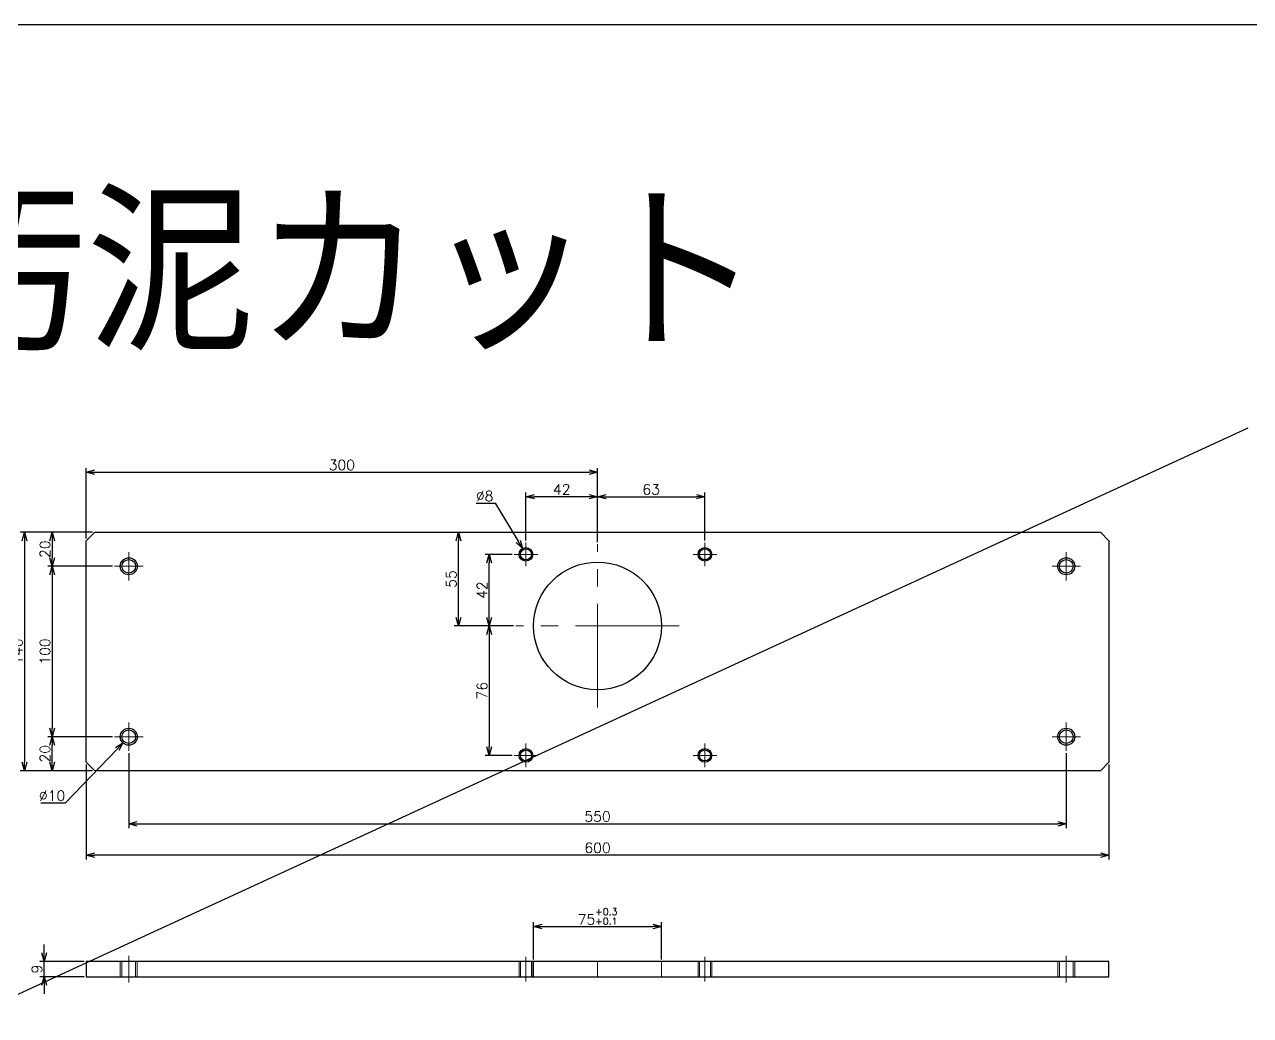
# Model space of a CAD drawing. Header units: millimetres. Extents: x 0 to 49006, y -7876 to 6995.
# Drawn here: x 23785 to 24505, y -1229 to -647 of the extents above; entities that cross this region are included whole.
import ezdxf

# ---------------------------------------------------------------- set-up
doc = ezdxf.new("R2010")
doc.units = ezdxf.units.MM
doc.header["$LTSCALE"] = 3.2
doc.header["$PDMODE"] = 99
doc.header["$PDSIZE"] = 1
doc.linetypes.add('CENTER2', pattern=[28.575, 19.05, -3.175, 3.175, -3.175])
doc.linetypes.add('HIDDEN', pattern=[9.525, 6.35, -3.175])
for name, color, linetype, lineweight in [('04_HIDDEN', 2, 'HIDDEN', 13), ('05_CENTER', 4, 'CENTER2', 13), ('07_TEXT', 3, 'Continuous', 13), ('08_DIM', 3, 'Continuous', 13)]:
    doc.layers.add(name, color=color, linetype=linetype, lineweight=lineweight)
doc.layers.add('10_DRAFT', color=8, linetype='Continuous', lineweight=0, plot=False)
doc.styles.add('KSS_TXT', font='txt.shx', dxfattribs={"bigfont": 'extfont2.shx'})
doc.dimstyles.new('KSS_DIM', dxfattribs={"dimscale": 12, "dimtxt": 3, "dimasz": 2.5, "dimexe": 1.25, "dimexo": 0.625, "dimtad": 1, "dimdsep": 46, "dimtxsty": 'KSS_TXT', "dimblk": 'OPEN30', "dimcen": 0, "dimazin": 2, "dimtfac": 0.75, "dimtmove": 0, "dimatfit": 3, "dimldrblk": 'OPEN30', "dimfxl": 1.25, "dimtolj": 1, "dimarcsym": 0})
doc.dimstyles.new('KSS_DIM$3', dxfattribs={"dimscale": 12, "dimtxt": 3, "dimasz": 2.5, "dimexe": 1.25, "dimexo": 0.625, "dimtad": 1, "dimtih": 1, "dimtoh": 1, "dimdsep": 46, "dimtxsty": 'KSS_TXT', "dimblk": 'OPEN30', "dimcen": 0, "dimazin": 2, "dimtfac": 0.75, "dimtofl": 0, "dimtmove": 0, "dimatfit": 3, "dimldrblk": 'OPEN30', "dimfxl": 1.25, "dimtolj": 1, "dimarcsym": 0})

# ---------------------------------------------------------------- blocks, each defined once
blk = doc.blocks.new('A$C29BA2C56_1_1')
at = {"color": 0}
blk.add_lwpolyline([(-9, -25), (0, -25), (0, 575), (-9, 575)], close=True, dxfattribs=at)
at = {"layer": '04_HIDDEN'}
for p, q in [((-9, 555), (0, 555)), ((-9, 554), (0, 554)), ((-9, 546), (0, 546)), ((-9, 545), (0, 545)), ((-9, 5), (0, 5)), ((-9, 4), (0, 4)), ((-9, -4), (0, -4)), ((-9, -5), (0, -5))]:
    blk.add_line(p, q, dxfattribs=at)
at = {"layer": '04_HIDDEN', "color": 8}
for p, q in [((-9, 342), (0, 342)), ((-9, 341.25), (0, 341.25)), ((-9, 334.75), (0, 334.75)), ((-9, 334), (0, 334)), ((-9, 237), (0, 237)), ((-9, 236.25), (0, 236.25)), ((-9, 229.75), (0, 229.75)), ((-9, 229), (0, 229))]:
    blk.add_line(p, q, dxfattribs=at)
at = {"layer": '04_HIDDEN', "color": 9}
for p, q in [((0, 312.5), (-9, 312.5)), ((0, 237.5), (-9, 237.5))]:
    blk.add_line(p, q, dxfattribs=at)
at = {"layer": '05_CENTER'}
for p, q in [((-12.39, 550), (3.39, 550)), ((-12.39, 0), (3.39, 0))]:
    blk.add_line(p, q, dxfattribs=at)
at = {"layer": '05_CENTER', "color": 8}
for p, q in [((-11.71, 338), (2.71, 338)), ((-11.71, 233), (2.71, 233))]:
    blk.add_line(p, q, dxfattribs=at)
at = {"layer": '10_DRAFT'}
blk.add_line((0, 275), (-9, 275), dxfattribs=at)
blk = doc.blocks.new('M10Tz_1_1')
at = {"color": 0}
for radius in [5, 4]:
    blk.add_circle((0, 0), radius, dxfattribs=at)
at = {"layer": '05_CENTER'}
for p, q in [((0, -8.34), (0, 8.34)), ((8.34, 0), (-8.34, 0))]:
    blk.add_line(p, q, dxfattribs=at)
blk = doc.blocks.new('M8Tz_1_1')
at = {"color": 0}
for radius in [4, 3.25]:
    blk.add_circle((0, 0), radius, dxfattribs=at)
at = {"layer": '05_CENTER'}
for p, q in [((6.92, 0), (-6.92, 0)), ((0, -6.92), (0, 6.92))]:
    blk.add_line(p, q, dxfattribs=at)
blk = doc.blocks.new('A$C76444595_1_1')
at = {"color": 0}
blk.add_lwpolyline([(-125, 575), (5, 575), (10, 570), (10, -20), (5, -25), (-125, -25), (-130, -20), (-130, 570)], close=True, dxfattribs=at)
blk.add_circle((-75, 275), 37.5, dxfattribs=at)
at = {"layer": '05_CENTER'}
for p, q in [((-75, 322.96), (-75, 227.04)), ((-27.04, 275), (-122.96, 275))]:
    blk.add_line(p, q, dxfattribs=at)
at = {"color": 0}
for p in [(-110, 550), (-10, 550), (-110, 0), (-10, 0)]:
    blk.add_blockref('M10Tz_1_1', p, dxfattribs=at)
at = {"rotation": 180}
for p in [(-117, 338), (1, 338), (-117, 233), (1, 233)]:
    blk.add_blockref('M8Tz_1_1', p, dxfattribs=at)
blk = doc.blocks.new('_Open30')
at = {"color": 0, "linetype": 'ByBlock', "lineweight": -2}
for p, q in [((-1, 0.27), (0, 0)), ((0, 0), (-1, -0.27)), ((0, 0), (-1, 0))]:
    blk.add_line(p, q, dxfattribs=at)
blk = doc.blocks.new('*D968')
at = {"layer": '08_DIM', "color": 0, "lineweight": -2, "transparency": 16777216}
for p, q in [((23836.88, -965.1), (23799.05, -965.1)), ((23801.55, -970.1), (23801.55, -1060.1)), ((23836.88, -1065.1), (23799.05, -1065.1))]:
    blk.add_line(p, q, dxfattribs=at)
at = {"layer": 'Defpoints', "color": 0, "transparency": 16777216}
for p in [(23838.13, -965.1), (23801.55, -1065.1), (23838.13, -1065.1)]:
    blk.add_point(p, dxfattribs=at)
at = {"layer": '08_DIM', "color": 0, "lineweight": -2, "transparency": 16777216, "xscale": 5, "yscale": 5, "zscale": 5}
for p, rotation in [((23801.55, -965.1), 90), ((23801.55, -1065.1), 270)]:
    blk.add_blockref('_Open30', p, dxfattribs=dict(at, rotation=rotation))
at = {"layer": '08_DIM', "color": 0, "transparency": 16777216, "insert": (23797.3, -1015.1), "char_height": 6, "attachment_point": 5, "rotation": 90, "style": 'KSS_TXT'}
blk.add_mtext('\\A1;100', dxfattribs=at)
blk = doc.blocks.new('*D969')
at = {"layer": '08_DIM', "color": 0, "lineweight": -2, "transparency": 16777216}
for p, q in [((23825.22, -945.1), (23782.8, -945.1)), ((23785.3, -950.1), (23785.3, -1080.1)), ((23825.22, -1085.1), (23782.8, -1085.1))]:
    blk.add_line(p, q, dxfattribs=at)
at = {"layer": 'Defpoints', "color": 0, "transparency": 16777216}
for p in [(23826.47, -945.1), (23785.3, -1085.1), (23826.47, -1085.1)]:
    blk.add_point(p, dxfattribs=at)
at = {"layer": '08_DIM', "color": 0, "lineweight": -2, "transparency": 16777216, "xscale": 5, "yscale": 5, "zscale": 5}
for p, rotation in [((23785.3, -945.1), 90), ((23785.3, -1085.1), 270)]:
    blk.add_blockref('_Open30', p, dxfattribs=dict(at, rotation=rotation))
at = {"layer": '08_DIM', "color": 0, "transparency": 16777216, "insert": (23781.05, -1015.1), "char_height": 6, "attachment_point": 5, "rotation": 90, "style": 'KSS_TXT'}
blk.add_mtext('\\A1;140', dxfattribs=at)
blk = doc.blocks.new('*D970')
at = {"layer": '08_DIM', "color": 0, "lineweight": -2, "transparency": 16777216}
for p, q in [((23821.47, -948.85), (23821.47, -907.42)), ((23826.47, -909.92), (24116.47, -909.92)), ((24121.47, -950.89), (24121.47, -907.42))]:
    blk.add_line(p, q, dxfattribs=at)
at = {"layer": 'Defpoints', "color": 0, "transparency": 16777216}
for p in [(24121.47, -909.92), (23821.47, -950.1), (24121.47, -952.14)]:
    blk.add_point(p, dxfattribs=at)
at = {"layer": '08_DIM', "color": 0, "lineweight": -2, "transparency": 16777216, "xscale": 5, "yscale": 5, "zscale": 5, "rotation": 180}
blk.add_blockref('_Open30', (23821.47, -909.92), dxfattribs=at)
at = {"layer": '08_DIM', "color": 0, "lineweight": -2, "transparency": 16777216, "xscale": 5, "yscale": 5, "zscale": 5}
blk.add_blockref('_Open30', (24121.47, -909.92), dxfattribs=at)
at = {"layer": '08_DIM', "color": 0, "transparency": 16777216, "insert": (23971.47, -905.67), "char_height": 6, "attachment_point": 5, "style": 'KSS_TXT'}
blk.add_mtext('\\A1;300', dxfattribs=at)
blk = doc.blocks.new('*D971')
at = {"layer": '08_DIM', "color": 0, "lineweight": -2, "transparency": 16777216}
for p, q in [((23846.47, -1074.69), (23846.47, -1118.71)), ((24396.47, -1074.69), (24396.47, -1118.71)), ((23851.47, -1116.21), (24391.47, -1116.21))]:
    blk.add_line(p, q, dxfattribs=at)
at = {"layer": 'Defpoints', "color": 0, "transparency": 16777216}
for p in [(23846.47, -1073.44), (24396.47, -1073.44), (24396.47, -1116.21)]:
    blk.add_point(p, dxfattribs=at)
at = {"layer": '08_DIM', "color": 0, "lineweight": -2, "transparency": 16777216, "xscale": 5, "yscale": 5, "zscale": 5, "rotation": 180}
blk.add_blockref('_Open30', (23846.47, -1116.21), dxfattribs=at)
at = {"layer": '08_DIM', "color": 0, "lineweight": -2, "transparency": 16777216, "xscale": 5, "yscale": 5, "zscale": 5}
blk.add_blockref('_Open30', (24396.47, -1116.21), dxfattribs=at)
at = {"layer": '08_DIM', "color": 0, "transparency": 16777216, "insert": (24121.47, -1111.95), "char_height": 6, "attachment_point": 5, "style": 'KSS_TXT'}
blk.add_mtext('\\A1;550', dxfattribs=at)
blk = doc.blocks.new('*D972')
at = {"layer": '08_DIM', "color": 0, "lineweight": -2, "transparency": 16777216}
for p, q in [((23821.47, -1081.35), (23821.47, -1137.09)), ((24421.47, -1081.35), (24421.47, -1137.09)), ((24416.47, -1134.59), (23826.47, -1134.59))]:
    blk.add_line(p, q, dxfattribs=at)
at = {"layer": 'Defpoints', "color": 0, "transparency": 16777216}
for p in [(23821.47, -1080.1), (24421.47, -1080.1), (23821.47, -1134.59)]:
    blk.add_point(p, dxfattribs=at)
at = {"layer": '08_DIM', "color": 0, "lineweight": -2, "transparency": 16777216, "xscale": 5, "yscale": 5, "zscale": 5, "rotation": 180}
blk.add_blockref('_Open30', (23821.47, -1134.59), dxfattribs=at)
at = {"layer": '08_DIM', "color": 0, "lineweight": -2, "transparency": 16777216, "xscale": 5, "yscale": 5, "zscale": 5}
blk.add_blockref('_Open30', (24421.47, -1134.59), dxfattribs=at)
at = {"layer": '08_DIM', "color": 0, "transparency": 16777216, "insert": (24121.47, -1130.34), "char_height": 6, "attachment_point": 5, "style": 'KSS_TXT'}
blk.add_mtext('\\A1;600', dxfattribs=at)
blk = doc.blocks.new('*D973')
at = {"layer": '08_DIM', "color": 0, "lineweight": -2, "transparency": 16777216}
for p, q in [((23796.81, -1192.01), (23796.81, -1187.01)), ((23820.22, -1197.01), (23794.31, -1197.01)), ((23796.81, -1206.01), (23796.81, -1197.01)), ((23820.22, -1206.01), (23794.31, -1206.01)), ((23796.81, -1211.01), (23796.81, -1216.01))]:
    blk.add_line(p, q, dxfattribs=at)
at = {"layer": 'Defpoints', "color": 0, "transparency": 16777216}
for p in [(23796.81, -1197.01), (23821.47, -1197.01), (23821.47, -1206.01)]:
    blk.add_point(p, dxfattribs=at)
at = {"layer": '08_DIM', "color": 0, "lineweight": -2, "transparency": 16777216, "xscale": 5, "yscale": 5, "zscale": 5}
for p, rotation in [((23796.81, -1197.01), 270), ((23796.81, -1206.01), 90)]:
    blk.add_blockref('_Open30', p, dxfattribs=dict(at, rotation=rotation))
at = {"layer": '08_DIM', "color": 0, "transparency": 16777216, "insert": (23792.56, -1201.51), "char_height": 6, "attachment_point": 5, "rotation": 90, "style": 'KSS_TXT'}
blk.add_mtext('\\A1;9', dxfattribs=at)
blk = doc.blocks.new('*D974')
at = {"layer": '08_DIM', "color": 0, "lineweight": -2, "transparency": 16777216}
for p, q in [((24079.47, -949.93), (24079.47, -921.75)), ((24116.47, -924.25), (24084.47, -924.25)), ((24121.47, -950.89), (24121.47, -921.75))]:
    blk.add_line(p, q, dxfattribs=at)
at = {"layer": 'Defpoints', "color": 0, "transparency": 16777216}
for p in [(24079.47, -924.25), (24079.47, -951.18), (24121.47, -952.14)]:
    blk.add_point(p, dxfattribs=at)
at = {"layer": '08_DIM', "color": 0, "lineweight": -2, "transparency": 16777216, "xscale": 5, "yscale": 5, "zscale": 5, "rotation": 180}
blk.add_blockref('_Open30', (24079.47, -924.25), dxfattribs=at)
at = {"layer": '08_DIM', "color": 0, "lineweight": -2, "transparency": 16777216, "xscale": 5, "yscale": 5, "zscale": 5}
blk.add_blockref('_Open30', (24121.47, -924.25), dxfattribs=at)
at = {"layer": '08_DIM', "color": 0, "transparency": 16777216, "insert": (24100.47, -920), "char_height": 6, "attachment_point": 5, "style": 'KSS_TXT'}
blk.add_mtext('\\A1;42', dxfattribs=at)
blk = doc.blocks.new('*D975')
at = {"layer": '08_DIM', "color": 0, "lineweight": -2, "transparency": 16777216}
for p, q in [((24121.47, -950.89), (24121.47, -921.75)), ((24126.47, -924.25), (24179.47, -924.25)), ((24184.47, -949.93), (24184.47, -921.75))]:
    blk.add_line(p, q, dxfattribs=at)
at = {"layer": 'Defpoints', "color": 0, "transparency": 16777216}
for p in [(24184.47, -924.25), (24121.47, -952.14), (24184.47, -951.18)]:
    blk.add_point(p, dxfattribs=at)
at = {"layer": '08_DIM', "color": 0, "lineweight": -2, "transparency": 16777216, "xscale": 5, "yscale": 5, "zscale": 5, "rotation": 180}
blk.add_blockref('_Open30', (24121.47, -924.25), dxfattribs=at)
at = {"layer": '08_DIM', "color": 0, "lineweight": -2, "transparency": 16777216, "xscale": 5, "yscale": 5, "zscale": 5}
blk.add_blockref('_Open30', (24184.47, -924.25), dxfattribs=at)
at = {"layer": '08_DIM', "color": 0, "transparency": 16777216, "insert": (24152.97, -920), "char_height": 6, "attachment_point": 5, "style": 'KSS_TXT'}
blk.add_mtext('\\A1;63', dxfattribs=at)
blk = doc.blocks.new('*D976')
at = {"layer": '08_DIM', "color": 0, "lineweight": -2, "transparency": 16777216}
for p, q in [((24071.3, -958.1), (24055.47, -958.1)), ((24057.97, -995.1), (24057.97, -963.1)), ((24072.26, -1000.1), (24055.47, -1000.1))]:
    blk.add_line(p, q, dxfattribs=at)
at = {"layer": 'Defpoints', "color": 0, "transparency": 16777216}
for p in [(24057.97, -958.1), (24072.55, -958.1), (24073.51, -1000.1)]:
    blk.add_point(p, dxfattribs=at)
at = {"layer": '08_DIM', "color": 0, "lineweight": -2, "transparency": 16777216, "xscale": 5, "yscale": 5, "zscale": 5}
for p, rotation in [((24057.97, -958.1), 90), ((24057.97, -1000.1), 270)]:
    blk.add_blockref('_Open30', p, dxfattribs=dict(at, rotation=rotation))
at = {"layer": '08_DIM', "color": 0, "transparency": 16777216, "insert": (24053.72, -979.1), "char_height": 6, "attachment_point": 5, "rotation": 90, "style": 'KSS_TXT'}
blk.add_mtext('\\A1;42', dxfattribs=at)
blk = doc.blocks.new('*D977')
at = {"layer": '08_DIM', "color": 0, "lineweight": -2, "transparency": 16777216}
for p, q in [((24072.26, -1000.1), (24055.47, -1000.1)), ((24057.97, -1005.1), (24057.97, -1071.1)), ((24071.3, -1076.1), (24055.47, -1076.1))]:
    blk.add_line(p, q, dxfattribs=at)
at = {"layer": 'Defpoints', "color": 0, "transparency": 16777216}
for p in [(24073.51, -1000.1), (24057.97, -1076.1), (24072.55, -1076.1)]:
    blk.add_point(p, dxfattribs=at)
at = {"layer": '08_DIM', "color": 0, "lineweight": -2, "transparency": 16777216, "xscale": 5, "yscale": 5, "zscale": 5}
for p, rotation in [((24057.97, -1000.1), 90), ((24057.97, -1076.1), 270)]:
    blk.add_blockref('_Open30', p, dxfattribs=dict(at, rotation=rotation))
at = {"layer": '08_DIM', "color": 0, "transparency": 16777216, "insert": (24053.72, -1038.1), "char_height": 6, "attachment_point": 5, "rotation": 90, "style": 'KSS_TXT'}
blk.add_mtext('\\A1;76', dxfattribs=at)
blk = doc.blocks.new('*D978')
at = {"layer": '08_DIM', "color": 0, "lineweight": -2, "transparency": 16777216}
for p, q in [((24038.69, -945.1), (24042.44, -945.1)), ((24039.94, -995.1), (24039.94, -950.1)), ((24072.26, -1000.1), (24037.44, -1000.1))]:
    blk.add_line(p, q, dxfattribs=at)
at = {"layer": 'Defpoints', "color": 0, "transparency": 16777216}
for p in [(24037.44, -945.1), (24039.94, -945.1), (24073.51, -1000.1)]:
    blk.add_point(p, dxfattribs=at)
at = {"layer": '08_DIM', "color": 0, "lineweight": -2, "transparency": 16777216, "xscale": 5, "yscale": 5, "zscale": 5}
for p, rotation in [((24039.94, -945.1), 90), ((24039.94, -1000.1), 270)]:
    blk.add_blockref('_Open30', p, dxfattribs=dict(at, rotation=rotation))
at = {"layer": '08_DIM', "color": 0, "transparency": 16777216, "insert": (24035.68, -972.6), "char_height": 6, "attachment_point": 5, "rotation": 90, "style": 'KSS_TXT'}
blk.add_mtext('\\A1;55', dxfattribs=at)
blk = doc.blocks.new('*D979')
at = {"layer": '08_DIM', "color": 0, "lineweight": -2, "transparency": 16777216}
for p, q in [((23809.35, -1103.96), (23839.56, -1072.33)), ((23794.85, -1103.96), (23809.35, -1103.96))]:
    blk.add_line(p, q, dxfattribs=at)
at = {"layer": 'Defpoints', "color": 0, "transparency": 16777216}
for p in [(23849.92, -1061.48), (23843.02, -1068.72)]:
    blk.add_point(p, dxfattribs=at)
at = {"layer": '08_DIM', "color": 0, "lineweight": -2, "transparency": 16777216, "xscale": 5, "yscale": 5, "zscale": 5, "rotation": 46.31440353698425}
blk.add_blockref('_Open30', (23843.02, -1068.72), dxfattribs=at)
at = {"layer": '08_DIM', "color": 0, "transparency": 16777216, "insert": (23801.48, -1099.71), "char_height": 6, "attachment_point": 5, "style": 'KSS_TXT'}
blk.add_mtext('\\A1;%%C10', dxfattribs=at)
blk = doc.blocks.new('*D980')
at = {"layer": '08_DIM', "color": 0, "lineweight": -2, "transparency": 16777216}
for p, q in [((24050.23, -928.09), (24061.48, -928.09)), ((24061.48, -928.09), (24074.84, -950.38))]:
    blk.add_line(p, q, dxfattribs=at)
at = {"layer": 'Defpoints', "color": 0, "transparency": 16777216}
for p in [(24077.41, -954.67), (24081.53, -961.53)]:
    blk.add_point(p, dxfattribs=at)
at = {"layer": '08_DIM', "color": 0, "lineweight": -2, "transparency": 16777216, "xscale": 5, "yscale": 5, "zscale": 5, "rotation": 300.940755492983}
blk.add_blockref('_Open30', (24077.41, -954.67), dxfattribs=at)
at = {"layer": '08_DIM', "color": 0, "transparency": 16777216, "insert": (24055.23, -923.84), "char_height": 6, "attachment_point": 5, "style": 'KSS_TXT'}
blk.add_mtext('\\A1;%%C8', dxfattribs=at)
blk = doc.blocks.new('*D981')
at = {"layer": '08_DIM', "color": 0, "lineweight": -2, "transparency": 16777216}
for p, q in [((24083.97, -1195.76), (24083.97, -1174.01)), ((24088.97, -1176.51), (24153.97, -1176.51)), ((24158.97, -1195.76), (24158.97, -1174.01))]:
    blk.add_line(p, q, dxfattribs=at)
at = {"layer": 'Defpoints', "color": 0, "transparency": 16777216}
for p in [(24158.97, -1176.51), (24083.97, -1197.01), (24158.97, -1197.01)]:
    blk.add_point(p, dxfattribs=at)
at = {"layer": '08_DIM', "color": 0, "lineweight": -2, "transparency": 16777216, "xscale": 5, "yscale": 5, "zscale": 5, "rotation": 180}
blk.add_blockref('_Open30', (24083.97, -1176.51), dxfattribs=at)
at = {"layer": '08_DIM', "color": 0, "lineweight": -2, "transparency": 16777216, "xscale": 5, "yscale": 5, "zscale": 5}
blk.add_blockref('_Open30', (24158.97, -1176.51), dxfattribs=at)
at = {"layer": '08_DIM', "color": 0, "transparency": 16777216, "insert": (24121.47, -1170.59), "char_height": 6, "attachment_point": 5, "style": 'KSS_TXT'}
blk.add_mtext('75{\\H4.000000;\\S+0.3^ +0.1;}', dxfattribs=at)
blk = doc.blocks.new('*D993')
at = {"layer": '08_DIM', "color": 0, "lineweight": -2, "transparency": 16777216}
for p, q in [((23836.88, -1065.1), (23799.05, -1065.1)), ((23801.55, -1080.1), (23801.55, -1070.1)), ((23825.22, -1085.1), (23799.05, -1085.1))]:
    blk.add_line(p, q, dxfattribs=at)
at = {"layer": 'Defpoints', "color": 0, "transparency": 16777216}
for p in [(23801.55, -1065.1), (23838.13, -1065.1), (23826.47, -1085.1)]:
    blk.add_point(p, dxfattribs=at)
at = {"layer": '08_DIM', "color": 0, "lineweight": -2, "transparency": 16777216, "xscale": 5, "yscale": 5, "zscale": 5}
for p, rotation in [((23801.55, -1065.1), 90), ((23801.55, -1085.1), 270)]:
    blk.add_blockref('_Open30', p, dxfattribs=dict(at, rotation=rotation))
at = {"layer": '08_DIM', "color": 0, "transparency": 16777216, "insert": (23797.3, -1075.1), "char_height": 6, "attachment_point": 5, "rotation": 90, "style": 'KSS_TXT'}
blk.add_mtext('\\A1;20', dxfattribs=at)
blk = doc.blocks.new('*D1172')
at = {"layer": '08_DIM', "color": 0, "lineweight": -2, "transparency": 16777216}
for p, q in [((23825.22, -945.1), (23799.05, -945.1)), ((23801.55, -950.1), (23801.55, -960.1)), ((23836.88, -965.1), (23799.05, -965.1))]:
    blk.add_line(p, q, dxfattribs=at)
at = {"layer": 'Defpoints', "color": 0, "transparency": 16777216}
for p in [(23826.47, -945.1), (23801.55, -965.1), (23838.13, -965.1)]:
    blk.add_point(p, dxfattribs=at)
at = {"layer": '08_DIM', "color": 0, "lineweight": -2, "transparency": 16777216, "xscale": 5, "yscale": 5, "zscale": 5}
for p, rotation in [((23801.55, -945.1), 90), ((23801.55, -965.1), 270)]:
    blk.add_blockref('_Open30', p, dxfattribs=dict(at, rotation=rotation))
at = {"layer": '08_DIM', "color": 0, "transparency": 16777216, "insert": (23797.3, -955.1), "char_height": 6, "attachment_point": 5, "rotation": 90, "style": 'KSS_TXT'}
blk.add_mtext('\\A1;20', dxfattribs=at)

msp = doc.modelspace()

# ---------------------------------------------------------------- linework, layer by layer
at = {"color": 3}
msp.add_line((24502.999, -884.059), (23760.987, -1225.763), dxfattribs=at)
msp.add_lwpolyline([(23239.66, -647.154), (24866.518, -647.154), (24866.518, -3835.438), (23239.66, -3835.438)], close=True, dxfattribs=at)

# ---------------------------------------------------------------- block references
at = {"rotation": 270}
for name, p in [('A$C76444595_1_1', (23846.469, -1075.1)), ('A$C29BA2C56_1_1', (23846.469, -1206.008))]:
    msp.add_blockref(name, p, dxfattribs=at)

# ---------------------------------------------------------------- texts
at = {"layer": '07_TEXT', "style": 'KSS_TXT'}
msp.add_text('プレス汚泥カット', height=90, dxfattribs=at).set_placement((23425.659, -838.362))

# ---------------------------------------------------------------- dimensions: what is measured, and where the dimension line sits
at = {"layer": '08_DIM'}
for base, p1, p2, override, picture, middle in [((24121.469, -909.923), (23821.469, -950.1), (24121.469, -952.136), {"dimscale": 2}, '*D970', (23971.469, -905.673)), ((24079.469, -924.245), (24121.469, -952.136), (24079.469, -951.176), {"dimscale": 2}, '*D974', (24100.469, -919.995)), ((24184.469, -924.245), (24121.469, -952.136), (24184.469, -951.176), {"dimscale": 2}, '*D975', (24152.969, -919.995)), ((24396.469, -1116.21), (23846.469, -1073.441), (24396.469, -1073.441), {"dimscale": 2}, '*D971', (24121.469, -1111.952)), ((23821.469, -1134.59), (24421.469, -1080.1), (23821.469, -1080.1), {"dimscale": 2}, '*D972', (24121.469, -1130.34)), ((24158.969, -1176.506), (24083.969, -1197.008), (24158.969, -1197.008), {"dimscale": 2, "dimpost": '', "dimtol": 1, "dimlim": 0, "dimtp": 0.3, "dimtm": -0.1, "dimtfac": 0.666667, "dimtdec": 2, "dimtolj": 0, "dimtzin": 8}, '*D981', (24121.469, -1170.589))]:
    dim = msp.add_linear_dim(base=base, p1=p1, p2=p2, dimstyle='KSS_DIM', override=override, dxfattribs=at)
    dim.commit()
    dim.dimension.update_dxf_attribs({"geometry": picture, "text_midpoint": middle})
for p1, p2, picture, middle in [((24081.526, -961.53), (24077.413, -954.669), '*D980', (24055.231, -928.092)), ((23849.923, -1061.484), (23843.016, -1068.715), '*D979', (23801.479, -1103.958))]:
    dim = msp.add_diameter_dim_2p(p1=p1, p2=p2, dimstyle='KSS_DIM$3', override={"dimscale": 2, "dimpost": '%%C<>'}, dxfattribs=at)
    dim.commit()
    dim.dimension.update_dxf_attribs({"geometry": picture, "text_midpoint": middle, "dimtype": 163})
at = {"layer": '08_DIM', "color": 1}
for base, p1, p2, angle, picture, middle in [((23785.297, -1085.1), (23826.469, -945.1), (23826.469, -1085.1), 90, '*D969', (23781.047, -1015.1)), ((23801.546, -965.1), (23826.469, -945.1), (23838.128, -965.1), 270, '*D1172', (23797.296, -955.1)), ((24039.942, -945.1), (24073.505, -1000.1), (24037.442, -945.1), 90, '*D978', (24035.684, -972.6)), ((23801.546, -1065.1), (23826.469, -1085.1), (23838.128, -1065.1), 90, '*D993', (23797.296, -1075.1))]:
    dim = msp.add_linear_dim(base=base, p1=p1, p2=p2, angle=angle, dimstyle='KSS_DIM', override={"dimscale": 2}, dxfattribs=at)
    dim.commit()
    dim.dimension.update_dxf_attribs({"geometry": picture, "text_midpoint": middle})
at = {"layer": '08_DIM'}
for base, p1, p2, picture, middle in [((24057.968, -958.1), (24073.505, -1000.1), (24072.546, -958.1), '*D976', (24053.718, -979.1)), ((23801.546, -1065.1), (23838.128, -965.1), (23838.128, -1065.1), '*D968', (23797.296, -1015.1)), ((24057.968, -1076.1), (24073.505, -1000.1), (24072.546, -1076.1), '*D977', (24053.718, -1038.1)), ((23796.811, -1197.008), (23821.469, -1206.008), (23821.469, -1197.008), '*D973', (23792.561, -1201.508))]:
    dim = msp.add_linear_dim(base=base, p1=p1, p2=p2, angle=90, dimstyle='KSS_DIM', override={"dimscale": 2}, dxfattribs=at)
    dim.commit()
    dim.dimension.update_dxf_attribs({"geometry": picture, "text_midpoint": middle})

doc.saveas('drawing.dxf')
